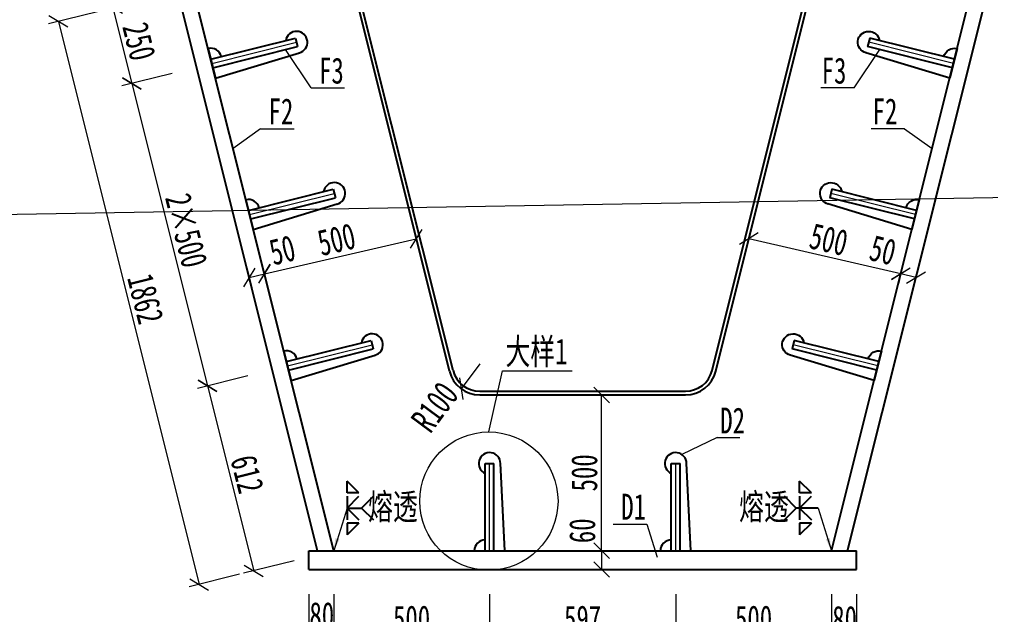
# Model space of a CAD drawing. Header units: millimetres. Extents: x -411717 to -116098, y 0 to 693159.
# Drawn here: x -176623 to -173508, y 368670 to 370580 of the extents above; entities that cross this region are included whole.
import ezdxf

# ---------------------------------------------------------------- set-up
doc = ezdxf.new("R2010")
doc.units = ezdxf.units.MM
doc.header["$LTSCALE"] = 2
doc.header["$PDMODE"] = 3
doc.header["$PDSIZE"] = -10
doc.layers.get('Defpoints').update_dxf_attribs({"color": 8, "lineweight": 9})
for name, color, linetype, lineweight in [('标注', 4, 'Continuous', 13), ('横隔板', 6, 'Continuous', 25), ('细实线', 4, 'Continuous', 15), ('钢板粗线', 1, 'Continuous', 25)]:
    doc.layers.add(name, color=color, linetype=linetype, lineweight=lineweight)
doc.layers.add('焊缝', color=7, linetype='Continuous')
doc.styles.add('111', font='仿宋_GB2312.ttf', dxfattribs={"width": 0.7})
doc.styles.get("Standard").update_dxf_attribs({"font": '仿宋_GB2312.ttf'})
doc.dimstyles.new('200', dxfattribs={"dimscale": 0, "dimtxt": 2.5, "dimasz": 1.5, "dimexe": 1, "dimexo": 1, "dimgap": 0.4, "dimtad": 1, "dimdec": 0, "dimdsep": 46, "dimtxsty": '111', "dimblk": 'OBLIQUE', "dimcen": 0, "dimclrd": 256, "dimclre": 256, "dimclrt": 256, "dimadec": 1, "dimazin": 2, "dimtfac": 1, "dimtdec": 0, "dimtmove": 2, "dimatfit": 3, "dimfxl": 4, "dimfxlon": 1, "dimtolj": 1, "dimlwd": -1, "dimlwe": -1, "dimarcsym": 0})

# ---------------------------------------------------------------- blocks, each defined once
blk = doc.blocks.new('_Oblique')
at = {"color": 0, "linetype": 'ByBlock', "lineweight": -2}
blk.add_line((-0.5, -0.5), (0.5, 0.5), dxfattribs=at)
blk = doc.blocks.new('*D976')
at = {"layer": 'Defpoints', "color": 0, "transparency": 16777216}
for p in [(-174941.4, 368874.8), (-174941.4, 368814.8), (-174755.4, 368814.8)]:
    blk.add_point(p, dxfattribs=at)
at = {"layer": '细实线', "transparency": 16777216}
for p, q in [((-174805.4, 368874.8), (-174722.1, 368874.8)), ((-174755.4, 368874.8), (-174755.4, 368814.8)), ((-174805.4, 368814.8), (-174722.1, 368814.8))]:
    blk.add_line(p, q, dxfattribs=at)
at = {"layer": '细实线', "transparency": 16777216, "xscale": 50, "yscale": 50, "zscale": 50}
for p, rotation in [((-174755.4, 368874.8), 90), ((-174755.4, 368814.8), 270)]:
    blk.add_blockref('_Oblique', p, dxfattribs=dict(at, rotation=rotation))
at = {"layer": '细实线', "transparency": 16777216, "insert": (-174817.1, 368938.9), "char_height": 83.33, "attachment_point": 5, "rotation": 90, "style": '111'}
blk.add_mtext('\\A1;60', dxfattribs=at)
blk = doc.blocks.new('*D978')
at = {"layer": 'Defpoints', "color": 0, "transparency": 16777216}
for p in [(-175853, 369828), (-175901.5, 369815.9), (-175837, 369763.7)]:
    blk.add_point(p, dxfattribs=at)
at = {"layer": '细实线', "transparency": 16777216}
for p, q in [((-175845, 369795.7), (-175828.9, 369731.3)), ((-175893.5, 369783.6), (-175877.4, 369719.2)), ((-175885.5, 369751.5), (-175837, 369763.7))]:
    blk.add_line(p, q, dxfattribs=at)
at = {"layer": '细实线', "transparency": 16777216, "xscale": 50, "yscale": 50, "zscale": 50}
for p, rotation in [((-175837, 369763.7), 14.03624346797501), ((-175885.5, 369751.5), 194.036243467975)]:
    blk.add_blockref('_Oblique', p, dxfattribs=dict(at, rotation=rotation))
at = {"layer": '细实线', "transparency": 16777216, "insert": (-175779.4, 369839.2), "char_height": 83.33, "attachment_point": 5, "rotation": 14.0362, "style": '111'}
blk.add_mtext('\\A1;50', dxfattribs=at)
blk = doc.blocks.new('28-280加劲 有过焊孔')
at = {"layer": 'Defpoints'}
blk.add_line((0, 0), (0, -280), dxfattribs=at)
at = {"layer": '钢板粗线'}
for p, q in [((49, 0), (-49, 0)), ((-49, 0), (-35, -281.2)), ((-14, 0), (-14, -280)), ((14, 0), (14, -280)), ((14, -280), (-14, -280))]:
    blk.add_line(p, q, dxfattribs=at)
for centre, start, end in [((14, 0), 270, 0), ((0, -280), 180, 66.4218)]:
    blk.add_arc(centre, 35, start, end, dxfattribs=at)
blk = doc.blocks.new('*D1008')
at = {"layer": 'Defpoints', "color": 0, "transparency": 16777216}
for p in [(-175694.7, 368814.8), (-173937.7, 368814.8), (-173937.7, 368406)]:
    blk.add_point(p, dxfattribs=at)
at = {"layer": '细实线', "transparency": 16777216}
for p, q in [((-175694.7, 368539.3), (-175694.7, 368372.7)), ((-173937.7, 368539.3), (-173937.7, 368372.7)), ((-175694.7, 368406), (-173937.7, 368406))]:
    blk.add_line(p, q, dxfattribs=at)
at = {"layer": '细实线', "transparency": 16777216, "xscale": 50.00000000000004, "yscale": 50.00000000000004, "zscale": 50.00000000000004, "rotation": 180}
blk.add_blockref('_Oblique', (-175694.7, 368406), dxfattribs=at)
at = {"layer": '细实线', "transparency": 16777216, "xscale": 50.00000000000004, "yscale": 50.00000000000004, "zscale": 50.00000000000004}
blk.add_blockref('_Oblique', (-173937.7, 368406), dxfattribs=at)
at = {"layer": '细实线', "transparency": 16777216, "insert": (-174816.2, 368461), "char_height": 83.33, "attachment_point": 5, "style": '111'}
blk.add_mtext('\\A1;1757', dxfattribs=at)
blk = doc.blocks.new('*D982')
at = {"layer": 'Defpoints', "color": 0, "transparency": 16777216}
for p in [(-173566.2, 370680.8), (-173338.9, 370680.8), (-174017.7, 368874.8)]:
    blk.add_point(p, dxfattribs=at)
at = {"layer": '细实线', "transparency": 16777216}
for p, q in [((-173472.2, 370680.8), (-173305.6, 370680.8)), ((-173338.9, 368874.8), (-173338.9, 370680.8)), ((-173472.2, 368874.8), (-173305.6, 368874.8))]:
    blk.add_line(p, q, dxfattribs=at)
at = {"layer": '细实线', "transparency": 16777216, "xscale": 50.00000000000004, "yscale": 50.00000000000004, "zscale": 50.00000000000004}
for p, rotation in [((-173338.9, 370680.8), 90), ((-173338.9, 368874.8), 270)]:
    blk.add_blockref('_Oblique', p, dxfattribs=dict(at, rotation=rotation))
at = {"layer": '细实线', "transparency": 16777216, "insert": (-173393.9, 369777.8), "char_height": 83.33, "attachment_point": 5, "rotation": 90, "style": '111'}
blk.add_mtext('\\A1;1806', dxfattribs=at)
blk = doc.blocks.new('*D1009')
at = {"layer": 'Defpoints', "color": 0, "transparency": 16777216}
for p in [(-174111.6, 368874.8), (-174111.6, 368814.8), (-173338.9, 368814.8)]:
    blk.add_point(p, dxfattribs=at)
at = {"layer": '细实线', "transparency": 16777216}
for p, q in [((-173472.2, 368874.8), (-173305.6, 368874.8)), ((-173338.9, 368874.8), (-173338.9, 368814.8)), ((-173472.2, 368814.8), (-173305.6, 368814.8))]:
    blk.add_line(p, q, dxfattribs=at)
at = {"layer": '细实线', "transparency": 16777216, "xscale": 50.00000000000004, "yscale": 50.00000000000004, "zscale": 50.00000000000004}
for p, rotation in [((-173338.9, 368874.8), 90), ((-173338.9, 368814.8), 270)]:
    blk.add_blockref('_Oblique', p, dxfattribs=dict(at, rotation=rotation))
at = {"layer": '细实线', "transparency": 16777216, "insert": (-173404.2, 368755.9), "char_height": 83.33, "attachment_point": 5, "rotation": 90, "style": '111'}
blk.add_mtext('\\A1;60', dxfattribs=at)
blk = doc.blocks.new('*D1010')
at = {"layer": 'Defpoints', "color": 0, "transparency": 16777216}
for p in [(-174433.1, 372526.8), (-173143.1, 372526.8), (-174022.8, 368814.8)]:
    blk.add_point(p, dxfattribs=at)
at = {"layer": '细实线', "transparency": 16777216}
for p, q in [((-173276.4, 372526.8), (-173109.8, 372526.8)), ((-173143.1, 368814.8), (-173143.1, 372526.8)), ((-173276.4, 368814.8), (-173109.8, 368814.8))]:
    blk.add_line(p, q, dxfattribs=at)
at = {"layer": '细实线', "transparency": 16777216, "xscale": 50.00000000000004, "yscale": 50.00000000000004, "zscale": 50.00000000000004}
for p, rotation in [((-173143.1, 372526.8), 90), ((-173143.1, 368814.8), 270)]:
    blk.add_blockref('_Oblique', p, dxfattribs=dict(at, rotation=rotation))
at = {"layer": '细实线', "transparency": 16777216, "insert": (-173198.1, 370670.8), "char_height": 83.33, "attachment_point": 5, "rotation": 90, "style": '111'}
blk.add_mtext('\\A1;3712', dxfattribs=at)
blk = doc.blocks.new('*D986')
at = {"layer": 'Defpoints', "color": 0, "transparency": 16777216}
for p in [(-174941.4, 369374.8), (-174755.4, 369374.8), (-174941.4, 368874.8)]:
    blk.add_point(p, dxfattribs=at)
at = {"layer": '细实线', "transparency": 16777216}
for p, q in [((-174888.7, 369374.8), (-174722.1, 369374.8)), ((-174755.4, 368874.8), (-174755.4, 369374.8)), ((-174888.7, 368874.8), (-174722.1, 368874.8))]:
    blk.add_line(p, q, dxfattribs=at)
at = {"layer": '细实线', "transparency": 16777216, "xscale": 49.99999999999995, "yscale": 49.99999999999995, "zscale": 49.99999999999995}
for p, rotation in [((-174755.4, 369374.8), 90), ((-174755.4, 368874.8), 270)]:
    blk.add_blockref('_Oblique', p, dxfattribs=dict(at, rotation=rotation))
at = {"layer": '细实线', "transparency": 16777216, "insert": (-174810.4, 369124.8), "char_height": 83.33, "attachment_point": 5, "rotation": 90, "style": '111'}
blk.add_mtext('\\A1;500', dxfattribs=at)
blk = doc.blocks.new('*D987')
at = {"layer": 'Defpoints', "color": 0, "transparency": 16777216}
for p in [(-175349.6, 369875.9), (-175349.6, 369875.9), (-175836.9, 369763.7)]:
    blk.add_point(p, dxfattribs=at)
at = {"layer": '细实线', "transparency": 16777216}
for p, q in [((-175836.9, 369763.7), (-175349.6, 369875.9)), ((-175349.6, 369875.9), (-175342.1, 369843.4)), ((-175836.9, 369763.7), (-175829.5, 369731.2))]:
    blk.add_line(p, q, dxfattribs=at)
at = {"layer": '细实线', "transparency": 16777216, "xscale": 49.99999999999995, "yscale": 49.99999999999995, "zscale": 49.99999999999995}
for p, rotation in [((-175349.6, 369875.9), 12.96835981624761), ((-175836.9, 369763.7), 192.9683598162476)]:
    blk.add_blockref('_Oblique', p, dxfattribs=dict(at, rotation=rotation))
at = {"layer": '细实线', "transparency": 16777216, "insert": (-175605.6, 369873.4), "char_height": 83.33, "attachment_point": 5, "rotation": 12.9684, "style": '111'}
blk.add_mtext('\\A1;500', dxfattribs=at)
blk = doc.blocks.new('*D990')
at = {"layer": 'Defpoints', "color": 0, "transparency": 16777216}
for p in [(-173779.4, 369828), (-173730.9, 369815.9), (-173795.5, 369763.7)]:
    blk.add_point(p, dxfattribs=at)
at = {"layer": '细实线', "transparency": 16777216}
for p, q in [((-173787.5, 369795.7), (-173803.6, 369731.3)), ((-173747, 369751.5), (-173795.5, 369763.7)), ((-173739, 369783.6), (-173755.1, 369719.2))]:
    blk.add_line(p, q, dxfattribs=at)
at = {"layer": '细实线', "transparency": 16777216, "xscale": 50, "yscale": 50, "zscale": 50}
for p, rotation in [((-173795.5, 369763.7), 165.9637565320089), ((-173747, 369751.5), 345.9637565320088)]:
    blk.add_blockref('_Oblique', p, dxfattribs=dict(at, rotation=rotation))
at = {"layer": '细实线', "transparency": 16777216, "insert": (-173853.1, 369839.2), "char_height": 83.33, "attachment_point": 5, "rotation": 345.9638, "style": '111'}
blk.add_mtext('\\A1;50', dxfattribs=at)
blk = doc.blocks.new('*D991')
at = {"layer": 'Defpoints', "color": 0, "transparency": 16777216}
for p in [(-174282.9, 369875.9), (-174282.9, 369875.9), (-173795.5, 369763.7)]:
    blk.add_point(p, dxfattribs=at)
at = {"layer": '细实线', "transparency": 16777216}
for p, q in [((-174282.9, 369875.9), (-174290.3, 369843.4)), ((-173795.5, 369763.7), (-174282.9, 369875.9)), ((-173795.5, 369763.7), (-173803, 369731.2))]:
    blk.add_line(p, q, dxfattribs=at)
at = {"layer": '细实线', "transparency": 16777216, "xscale": 49.99999999999995, "yscale": 49.99999999999995, "zscale": 49.99999999999995}
for p, rotation in [((-174282.9, 369875.9), 167.0316401837524), ((-173795.5, 369763.7), 347.0316401837524)]:
    blk.add_blockref('_Oblique', p, dxfattribs=dict(at, rotation=rotation))
at = {"layer": '细实线', "transparency": 16777216, "insert": (-174026.8, 369873.4), "char_height": 83.33, "attachment_point": 5, "rotation": 347.0316, "style": '111'}
blk.add_mtext('\\A1;500', dxfattribs=at)
blk = doc.blocks.new('*D995')
at = {"layer": 'Defpoints', "color": 0, "transparency": 16777216}
for p in [(-176066.2, 370680.8), (-176005.6, 370438.3), (-176262, 370374.2)]:
    blk.add_point(p, dxfattribs=at)
at = {"layer": '标注', "transparency": 16777216}
for p, q in [((-176193.3, 370649), (-176355, 370608.6)), ((-176322.7, 370616.7), (-176262, 370374.2)), ((-176132.7, 370406.5), (-176294.4, 370366.1))]:
    blk.add_line(p, q, dxfattribs=at)
at = {"layer": '标注', "transparency": 16777216, "xscale": 50, "yscale": 50, "zscale": 50}
for p, rotation in [((-176322.7, 370616.7), 104.0362434683212), ((-176262, 370374.2), 284.0362434683212)]:
    blk.add_blockref('_Oblique', p, dxfattribs=dict(at, rotation=rotation))
at = {"layer": '标注', "transparency": 16777216, "insert": (-176239, 370508.8), "char_height": 83.33, "attachment_point": 5, "rotation": 284.0362, "style": '111'}
blk.add_mtext('\\A1;250', dxfattribs=at)
blk = doc.blocks.new('*D996')
at = {"layer": 'Defpoints', "color": 0, "transparency": 16777216}
for p in [(-176005.6, 370438.3), (-175763.1, 369468.1), (-176019.5, 369404)]:
    blk.add_point(p, dxfattribs=at)
at = {"layer": '标注', "transparency": 16777216}
for p, q in [((-176132.7, 370406.5), (-176294.4, 370366.1)), ((-176262, 370374.2), (-176019.5, 369404)), ((-175890.2, 369436.4), (-176051.9, 369395.9))]:
    blk.add_line(p, q, dxfattribs=at)
at = {"layer": '标注', "transparency": 16777216, "xscale": 50, "yscale": 50, "zscale": 50}
for p, rotation in [((-176262, 370374.2), 104.036243467687), ((-176019.5, 369404), 284.0362434676871)]:
    blk.add_blockref('_Oblique', p, dxfattribs=dict(at, rotation=rotation))
at = {"layer": '标注', "transparency": 16777216, "insert": (-176087.4, 369902.4), "char_height": 83.33, "attachment_point": 5, "rotation": 284.0362, "style": '111'}
blk.add_mtext('\\A1;2×500', dxfattribs=at)
blk = doc.blocks.new('*D997')
at = {"layer": 'Defpoints', "color": 0, "transparency": 16777216}
for p in [(-175694.7, 368874.8), (-175614.7, 368874.8), (-175614.7, 368602.1)]:
    blk.add_point(p, dxfattribs=at)
at = {"layer": '细实线', "transparency": 16777216}
for p, q in [((-175694.7, 368735.4), (-175694.7, 368568.7)), ((-175614.7, 368735.4), (-175614.7, 368568.7)), ((-175694.7, 368602.1), (-175614.7, 368602.1))]:
    blk.add_line(p, q, dxfattribs=at)
at = {"layer": '细实线', "transparency": 16777216, "xscale": 49.99999999999995, "yscale": 49.99999999999995, "zscale": 49.99999999999995, "rotation": 180}
blk.add_blockref('_Oblique', (-175694.7, 368602.1), dxfattribs=at)
at = {"layer": '细实线', "transparency": 16777216, "xscale": 49.99999999999995, "yscale": 49.99999999999995, "zscale": 49.99999999999995}
blk.add_blockref('_Oblique', (-175614.7, 368602.1), dxfattribs=at)
at = {"layer": '细实线', "transparency": 16777216, "insert": (-175652.8, 368667.9), "char_height": 83.33, "attachment_point": 5, "style": '111'}
blk.add_mtext('\\A1;80', dxfattribs=at)
blk = doc.blocks.new('*D998')
at = {"layer": 'Defpoints', "color": 0, "transparency": 16777216}
for p in [(-175614.7, 368874.8), (-175114.7, 368874.8), (-175114.7, 368602.1)]:
    blk.add_point(p, dxfattribs=at)
at = {"layer": '细实线', "transparency": 16777216}
for p, q in [((-175614.7, 368735.4), (-175614.7, 368568.7)), ((-175114.7, 368735.4), (-175114.7, 368568.7)), ((-175614.7, 368602.1), (-175114.7, 368602.1))]:
    blk.add_line(p, q, dxfattribs=at)
at = {"layer": '细实线', "transparency": 16777216, "xscale": 49.99999999999995, "yscale": 49.99999999999995, "zscale": 49.99999999999995, "rotation": 180}
blk.add_blockref('_Oblique', (-175614.7, 368602.1), dxfattribs=at)
at = {"layer": '细实线', "transparency": 16777216, "xscale": 49.99999999999995, "yscale": 49.99999999999995, "zscale": 49.99999999999995}
blk.add_blockref('_Oblique', (-175114.7, 368602.1), dxfattribs=at)
at = {"layer": '细实线', "transparency": 16777216, "insert": (-175364.7, 368657.1), "char_height": 83.33, "attachment_point": 5, "style": '111'}
blk.add_mtext('\\A1;500', dxfattribs=at)
blk = doc.blocks.new('*D999')
at = {"layer": 'Defpoints', "color": 0, "transparency": 16777216}
for p in [(-174517.7, 368874.8), (-174017.7, 368874.8), (-174017.7, 368602.1)]:
    blk.add_point(p, dxfattribs=at)
at = {"layer": '细实线', "transparency": 16777216}
for p, q in [((-174517.7, 368735.4), (-174517.7, 368568.7)), ((-174017.7, 368735.4), (-174017.7, 368568.7)), ((-174517.7, 368602.1), (-174017.7, 368602.1))]:
    blk.add_line(p, q, dxfattribs=at)
at = {"layer": '细实线', "transparency": 16777216, "xscale": 50.00000000000004, "yscale": 50.00000000000004, "zscale": 50.00000000000004, "rotation": 180}
blk.add_blockref('_Oblique', (-174517.7, 368602.1), dxfattribs=at)
at = {"layer": '细实线', "transparency": 16777216, "xscale": 50.00000000000004, "yscale": 50.00000000000004, "zscale": 50.00000000000004}
blk.add_blockref('_Oblique', (-174017.7, 368602.1), dxfattribs=at)
at = {"layer": '细实线', "transparency": 16777216, "insert": (-174267.7, 368657.1), "char_height": 83.33, "attachment_point": 5, "style": '111'}
blk.add_mtext('\\A1;500', dxfattribs=at)
blk = doc.blocks.new('*D1000')
at = {"layer": 'Defpoints', "color": 0, "transparency": 16777216}
for p in [(-174017.7, 368874.8), (-173937.7, 368874.8), (-173937.7, 368602.1)]:
    blk.add_point(p, dxfattribs=at)
at = {"layer": '细实线', "transparency": 16777216}
for p, q in [((-174017.7, 368735.4), (-174017.7, 368568.7)), ((-173937.7, 368735.4), (-173937.7, 368568.7)), ((-174017.7, 368602.1), (-173937.7, 368602.1))]:
    blk.add_line(p, q, dxfattribs=at)
at = {"layer": '细实线', "transparency": 16777216, "xscale": 50.00000000000004, "yscale": 50.00000000000004, "zscale": 50.00000000000004, "rotation": 180}
blk.add_blockref('_Oblique', (-174017.7, 368602.1), dxfattribs=at)
at = {"layer": '细实线', "transparency": 16777216, "xscale": 50.00000000000004, "yscale": 50.00000000000004, "zscale": 50.00000000000004}
blk.add_blockref('_Oblique', (-173937.7, 368602.1), dxfattribs=at)
at = {"layer": '细实线', "transparency": 16777216, "insert": (-173975.8, 368655.8), "char_height": 83.33, "attachment_point": 5, "style": '111'}
blk.add_mtext('\\A1;80', dxfattribs=at)
blk = doc.blocks.new('*D1013')
at = {"layer": 'Defpoints', "color": 0, "transparency": 16777216}
for p in [(-176066.2, 370680.8), (-175614.7, 368874.8), (-176046.1, 368767)]:
    blk.add_point(p, dxfattribs=at)
at = {"layer": '标注', "transparency": 16777216}
for p, q in [((-176368.3, 370605.3), (-176529.9, 370564.9)), ((-176497.6, 370573), (-176046.1, 368767)), ((-175916.8, 368799.3), (-176078.4, 368758.9))]:
    blk.add_line(p, q, dxfattribs=at)
at = {"layer": '标注', "transparency": 16777216, "xscale": 49.99999999999987, "yscale": 49.99999999999987, "zscale": 49.99999999999987}
for p, rotation in [((-176497.6, 370573), 104.0362434679265), ((-176046.1, 368767), 284.0362434679265)]:
    blk.add_blockref('_Oblique', p, dxfattribs=dict(at, rotation=rotation))
at = {"layer": '标注', "transparency": 16777216, "insert": (-176218.5, 369683.3), "char_height": 83.33, "attachment_point": 5, "rotation": 284.0362, "style": '111'}
blk.add_mtext('\\A1;1862', dxfattribs=at)
blk = doc.blocks.new('*D1014')
at = {"layer": 'Defpoints', "color": 0, "transparency": 16777216}
for p in [(-175763.1, 369468.1), (-175614.7, 368874.8), (-175871.2, 368810.7)]:
    blk.add_point(p, dxfattribs=at)
at = {"layer": '标注', "transparency": 16777216}
for p, q in [((-175890.2, 369436.4), (-176051.9, 369395.9)), ((-176019.5, 369404), (-175871.2, 368810.7)), ((-175741.8, 368843), (-175903.5, 368802.6))]:
    blk.add_line(p, q, dxfattribs=at)
at = {"layer": '标注', "transparency": 16777216, "xscale": 49.99999999999987, "yscale": 49.99999999999987, "zscale": 49.99999999999987}
for p, rotation in [((-176019.5, 369404), 104.0362434652364), ((-175871.2, 368810.7), 284.0362434652363)]:
    blk.add_blockref('_Oblique', p, dxfattribs=dict(at, rotation=rotation))
at = {"layer": '标注', "transparency": 16777216, "insert": (-175892, 369120.7), "char_height": 83.33, "attachment_point": 5, "rotation": 284.0362, "style": '111'}
blk.add_mtext('\\A1;612', dxfattribs=at)
blk = doc.blocks.new('*D1015')
at = {"layer": 'Defpoints', "color": 0, "transparency": 16777216}
for p in [(-175114.7, 368874.8), (-174517.7, 368874.8), (-174517.7, 368602.1)]:
    blk.add_point(p, dxfattribs=at)
at = {"layer": '标注', "transparency": 16777216}
for p, q in [((-175114.7, 368735.4), (-175114.7, 368568.7)), ((-174517.7, 368735.4), (-174517.7, 368568.7)), ((-175114.7, 368602.1), (-174517.7, 368602.1))]:
    blk.add_line(p, q, dxfattribs=at)
at = {"layer": '标注', "transparency": 16777216, "xscale": 49.99999999999987, "yscale": 49.99999999999987, "zscale": 49.99999999999987, "rotation": 180}
blk.add_blockref('_Oblique', (-175114.7, 368602.1), dxfattribs=at)
at = {"layer": '标注', "transparency": 16777216, "xscale": 49.99999999999987, "yscale": 49.99999999999987, "zscale": 49.99999999999987}
blk.add_blockref('_Oblique', (-174517.7, 368602.1), dxfattribs=at)
at = {"layer": '标注', "transparency": 16777216, "insert": (-174816.2, 368657.1), "char_height": 83.33, "attachment_point": 5, "style": '111'}
blk.add_mtext('\\A1;597', dxfattribs=at)
blk = doc.blocks.new('*D1018')
at = {"layer": 'Defpoints', "color": 0, "transparency": 16777216}
for p in [(-175146.3, 369474.8), (-175205.9, 369394.6)]:
    blk.add_point(p, dxfattribs=at)
at = {"layer": '标注', "transparency": 16777216}
blk.add_line((-175146.3, 369474.8), (-175205.9, 369394.6), dxfattribs=at)
at = {"layer": '标注', "transparency": 16777216, "xscale": 49.99999999999987, "yscale": 49.99999999999987, "zscale": 49.99999999999987, "rotation": 233.3703176499103}
blk.add_blockref('_Oblique', (-175205.9, 369394.6), dxfattribs=at)
at = {"layer": '标注', "transparency": 16777216, "insert": (-175290.3, 369335.8), "char_height": 83.33, "attachment_point": 5, "rotation": 53.3703, "style": '111'}
blk.add_mtext('\\A1;R100', dxfattribs=at)

msp = doc.modelspace()

# ---------------------------------------------------------------- linework, layer by layer
at = {"layer": '标注'}
for p, q in [((-192614.1, 369677.9), (-171599.9, 370041.5)), ((-175116.9, 369255.9), (-175073.5, 369452.6)), ((-175073.5, 369452.6), (-174849.3, 369452.6)), ((-174384.6, 369237.8), (-174497.5, 369183.4))]:
    msp.add_line(p, q, dxfattribs=at)
msp.add_circle((-175116.9, 369034.2), 221.8, dxfattribs=at)
at = {"layer": '横隔板', "color": 2, "ltscale": 550}
for p, q in [((-175666.3, 368874.8), (-176117.8, 370680.8)), ((-175614.7, 368874.8), (-176066.2, 370680.8)), ((-174017.7, 368874.8), (-173566.2, 370680.8)), ((-173966.2, 368874.8), (-173514.7, 370680.8)), ((-175243.3, 369450.6), (-175538.7, 370632.3)), ((-175231.6, 369453.5), (-175527.1, 370635.2)), ((-174400.8, 369453.5), (-174105.4, 370635.2)), ((-174389.2, 369450.6), (-174093.8, 370632.3)), ((-175146.3, 369386.8), (-174486.2, 369386.8)), ((-175146.3, 369374.8), (-174486.2, 369374.8)), ((-175694.7, 368874.8), (-173937.7, 368874.8)), ((-175694.7, 368814.8), (-175694.7, 368874.8)), ((-173937.7, 368814.8), (-173937.7, 368874.8)), ((-175694.7, 368814.8), (-173937.7, 368814.8))]:
    msp.add_line(p, q, dxfattribs=at)
for centre, radius, start, end in [((-175146.3, 369474.8), 100, 194.0362, 270), ((-175146.3, 369474.8), 88, 194.0362, 270), ((-174486.2, 369474.8), 88, 270, 345.9638), ((-174486.2, 369474.8), 100, 270, 345.9638)]:
    msp.add_arc(centre, radius, start, end, dxfattribs=at)
at = {"layer": '焊缝', "color": 4}
for p, q in [((-175534.1, 369060.5), (-175571.9, 369098.3)), ((-175571.9, 369060.5), (-175571.9, 369098.3)), ((-174082.5, 369060.5), (-174120.3, 369098.3)), ((-174120.3, 369060.5), (-174120.3, 369098.3)), ((-175534.1, 369060.5), (-175571.9, 369060.5)), ((-175571.9, 369011.9), (-175534.1, 369049.7)), ((-175571.9, 369049.7), (-175571.9, 368974.1)), ((-175525, 369011.9), (-175487.2, 369049.7)), ((-174131.3, 369011.9), (-174169.1, 369049.7)), ((-174082.5, 369060.5), (-174120.3, 369060.5)), ((-174120.3, 369011.9), (-174082.5, 369049.7)), ((-174120.3, 369049.7), (-174120.3, 368974.1)), ((-175571.9, 369011.9), (-175525, 369011.9)), ((-175571.9, 369011.9), (-175534.1, 368974.1)), ((-175525, 369011.9), (-175487.2, 368974.1)), ((-174131.3, 369011.9), (-174169.1, 368974.1)), ((-174060.6, 369011.9), (-174131.3, 369011.9)), ((-174120.3, 369011.9), (-174082.5, 368974.1)), ((-175534.1, 368963.3), (-175571.9, 368963.3)), ((-175571.9, 368963.3), (-175571.9, 368925.5)), ((-175534.1, 368963.3), (-175571.9, 368925.5)), ((-174082.5, 368963.3), (-174120.3, 368963.3)), ((-174120.3, 368963.3), (-174120.3, 368925.5)), ((-174082.5, 368963.3), (-174120.3, 368925.5))]:
    msp.add_line(p, q, dxfattribs=at)
for points in [[(-175596.2, 368911.5), (-175609.1, 368915.5), (-175614.7, 368874.8)], [(-174036.3, 368911.5), (-174023.4, 368915.5), (-174017.7, 368874.8)]]:
    msp.add_solid(points, dxfattribs=at)
at = {"layer": '细实线'}
for p, q in [((-175687.2, 370359.5), (-175769.5, 370482.9)), ((-173945.3, 370359.5), (-173863, 370482.9)), ((-175687.2, 370359.5), (-175579.9, 370359.5)), ((-173945.3, 370359.5), (-174052.6, 370359.5)), ((-175849.2, 370228.7), (-175937.3, 370165.3)), ((-175849.2, 370228.7), (-175741.9, 370228.7)), ((-173783.3, 370228.7), (-173890.6, 370228.7)), ((-173783.3, 370228.7), (-173695.1, 370165.3)), ((-174384.6, 369237.8), (-174311.8, 369237.8)), ((-175571.9, 369011.9), (-175614.7, 368874.8)), ((-174060.6, 369011.9), (-174017.7, 368874.8)), ((-174717.8, 368960.3), (-174610.5, 368960.3)), ((-174610.5, 368960.3), (-174576.9, 368854.4))]:
    msp.add_line(p, q, dxfattribs=at)

# ---------------------------------------------------------------- block references
for p, rotation in [((-176005.6, 370438.3), 104.0362434683251), ((-175884.3, 369953.2), 104.0362434683251), ((-175763.1, 369468.1), 104.0362434683251), ((-175114.7, 368874.8), 180.0000000000342), ((-174517.7, 368874.8), 180.0000000000342)]:
    msp.add_blockref('28-280加劲 有过焊孔', p, dxfattribs=dict(at, rotation=rotation))
at = {"layer": '细实线', "xscale": -1, "rotation": 255.9637565316749}
for p in [(-173626.9, 370438.3), (-173748.1, 369953.2), (-173869.4, 369468.1)]:
    msp.add_blockref('28-280加劲 有过焊孔', p, dxfattribs=at)

# ---------------------------------------------------------------- texts
at = {"layer": '细实线', "width": 0.7}
for s, p in [('F3', (-175661.6, 370373.6)), ('F3', (-174049.4, 370373.6)), ('F2', (-175823.5, 370242.9)), ('F2', (-173885.9, 370242.9)), ('大样1', (-175063.6, 369472.6)), ('D2', (-174374.7, 369251.1)), ('熔透', (-175504.2, 368974.7)), ('D1', (-174692.2, 368974.4)), ('熔透', (-174314.2, 368974.7))]:
    msp.add_text(s, height=83.33, dxfattribs=at).set_placement(p)

# ---------------------------------------------------------------- dimensions: what is measured, and where the dimension line sits
at = {"layer": '标注'}
for p1, p2, distance, picture, middle in [((-176066.2, 370680.8), (-175614.7, 368874.8), -444.6, '*D1013', (-176218.5, 369683.3)), ((-176066.2, 370680.8), (-176005.6, 370438.3), -264.3, '*D995', (-176239, 370508.8)), ((-175763.1, 369468.1), (-175614.7, 368874.8), -264.3, '*D1014', (-175892, 369120.7)), ((-175114.7, 368874.8), (-174517.7, 368874.8), -272.7, '*D1015', (-174816.2, 368657.1))]:
    dim = msp.add_aligned_dim(p1=p1, p2=p2, distance=distance, dimstyle='200', override={"dimscale": 33.333333, "dimarcsym": 1}, dxfattribs=at)
    dim.commit()
    dim.dimension.update_dxf_attribs({"geometry": picture, "text_midpoint": middle})
dim = msp.add_aligned_dim(p1=(-176005.6, 370438.3), p2=(-175763.1, 369468.1), distance=-264.3, text='2×500', dimstyle='200', override={"dimscale": 33.333333, "dimarcsym": 1}, dxfattribs=at)
dim.commit()
dim.dimension.update_dxf_attribs({"geometry": '*D996', "text_midpoint": (-176087.4, 369902.4)})
dim = msp.add_radius_dim(center=(-175146.3, 369474.8), mpoint=(-175205.9, 369394.6), dimstyle='200', override={"dimscale": 33.333333, "dimarcsym": 1}, dxfattribs=at)
dim.commit()
dim.dimension.update_dxf_attribs({"geometry": '*D1018', "text_midpoint": (-175290.3, 369335.8), "dimtype": 164})
at = {"layer": '细实线'}
for base, p1, p2, picture, middle in [((-173143.1, 372526.8), (-174022.8, 368814.8), (-174433.1, 372526.8), '*D1010', (-173198.1, 370670.8)), ((-173338.9, 370680.8), (-174017.7, 368874.8), (-173566.2, 370680.8), '*D982', (-173393.9, 369777.8)), ((-174755.4, 369374.8), (-174941.4, 368874.8), (-174941.4, 369374.8), '*D986', (-174810.4, 369124.8))]:
    dim = msp.add_linear_dim(base=base, p1=p1, p2=p2, angle=90, dimstyle='200', override={"dimscale": 33.333333, "dimarcsym": 1}, dxfattribs=at)
    dim.commit()
    dim.dimension.update_dxf_attribs({"geometry": picture, "text_midpoint": middle})
for p1, p2, distance, picture, middle in [((-175836.9, 369763.7), (-175349.6, 369875.9), 0, '*D987', (-175605.6, 369873.4)), ((-173795.5, 369763.7), (-174282.9, 369875.9), 0, '*D991', (-174026.8, 369873.4)), ((-175614.7, 368874.8), (-175114.7, 368874.8), -272.7, '*D998', (-175364.7, 368657.1)), ((-174517.7, 368874.8), (-174017.7, 368874.8), -272.7, '*D999', (-174267.7, 368657.1)), ((-175694.7, 368814.8), (-173937.7, 368814.8), -408.8, '*D1008', (-174816.2, 368461))]:
    dim = msp.add_aligned_dim(p1=p1, p2=p2, distance=distance, dimstyle='200', override={"dimscale": 33.333333, "dimarcsym": 1}, dxfattribs=at)
    dim.commit()
    dim.dimension.update_dxf_attribs({"geometry": picture, "text_midpoint": middle})
for base, p1, p2, angle, override, picture, middle, dimtype in [((-175837, 369763.7), (-175901.5, 369815.9), (-175853, 369828), 14.0362, {"dimscale": 33.333333, "dimfxl": 1.5, "dimarcsym": 1}, '*D978', (-175779.4, 369839.2), 161), ((-173795.5, 369763.7), (-173730.9, 369815.9), (-173779.4, 369828), 165.9638, {"dimscale": 33.333333, "dimfxl": 1.5, "dimarcsym": 1}, '*D990', (-173853.1, 369839.2), 161), ((-174755.4, 368814.8), (-174941.4, 368874.8), (-174941.4, 368814.8), 270, {"dimscale": 33.333333, "dimfxl": 1.5, "dimarcsym": 1}, '*D976', (-174817.1, 368938.9), 161), ((-173338.9, 368814.8), (-174111.6, 368874.8), (-174111.6, 368814.8), 90, {"dimscale": 33.333333, "dimarcsym": 1}, '*D1009', (-173404.2, 368755.9), 160), ((-175614.7, 368602.1), (-175694.7, 368874.8), (-175614.7, 368874.8), 360, {"dimscale": 33.333333, "dimarcsym": 1}, '*D997', (-175652.8, 368667.9), 161), ((-173937.7, 368602.1), (-174017.7, 368874.8), (-173937.7, 368874.8), 0, {"dimscale": 33.333333, "dimarcsym": 1}, '*D1000', (-173975.8, 368655.8), 161)]:
    dim = msp.add_linear_dim(base=base, p1=p1, p2=p2, angle=angle, dimstyle='200', override=override, dxfattribs=at)
    dim.commit()
    dim.dimension.update_dxf_attribs({"geometry": picture, "text_midpoint": middle, "dimtype": dimtype})

doc.saveas('drawing.dxf')
